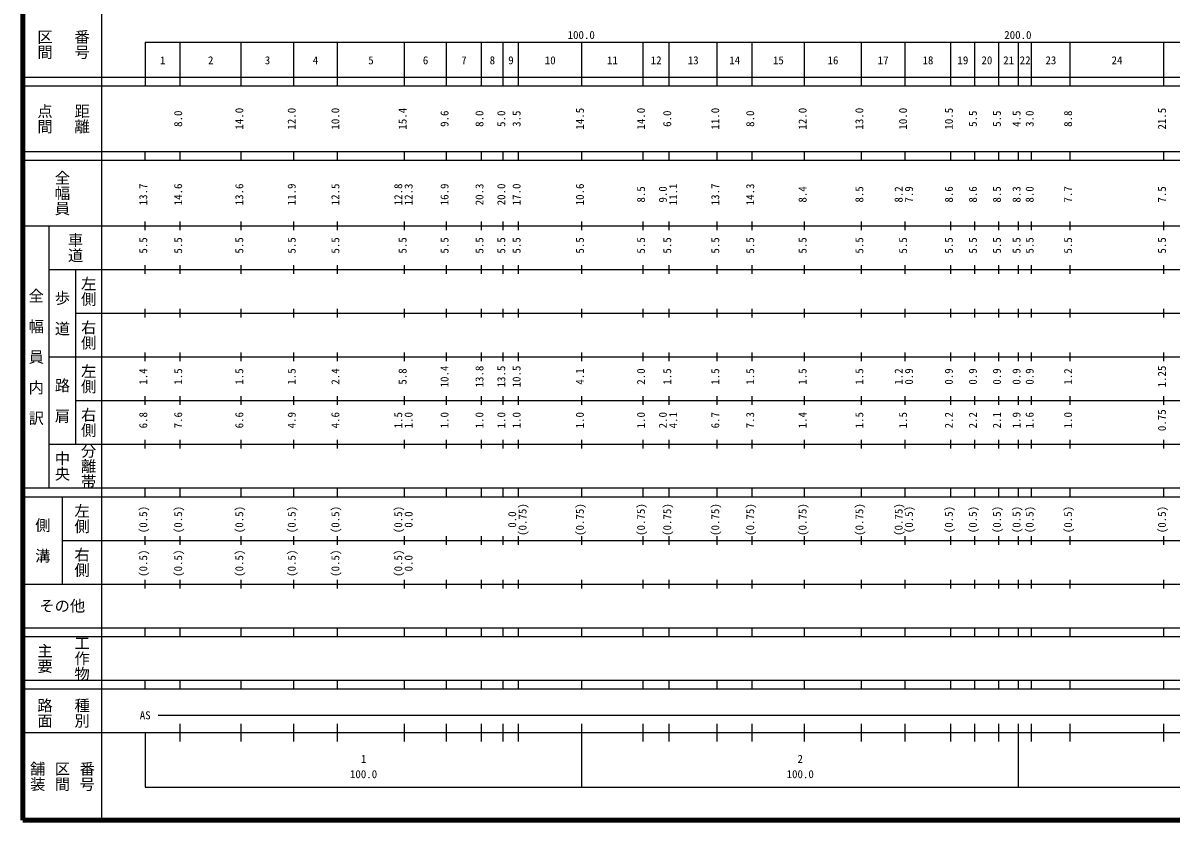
# Model space of a CAD drawing. Units: millimetres on the paper, enlarged 1000 times. Extents: x 40000 to 680000, y 20000 to 380000.
# Drawn here: x 40000 to 302922, y 20000 to 202409 of the extents above; entities that cross this region are included whole.
import ezdxf
from ezdxf.enums import TextEntityAlignment as Align

# ---------------------------------------------------------------- set-up
doc = ezdxf.new("R2010")
doc.units = ezdxf.units.MM
doc.header["$LTSCALE"] = 1000
doc.layers.add('M-TTL', color=2, linetype='Continuous', lineweight=140)
doc.layers.add('M-TTL-BAND', color=7, linetype='Continuous', lineweight=25)
doc.styles.add('@ＭＳ ゴシック', font='')
doc.styles.add('ＭＳ ゴシック', font='')
doc.styles.get('@ＭＳ ゴシック').set_extended_font_data('@MS Gothic')
doc.styles.get('ＭＳ ゴシック').set_extended_font_data('MS Gothic')

msp = doc.modelspace()

# ---------------------------------------------------------------- linework, layer by layer
at = {"layer": 'M-TTL'}
for p, q in [((40000, 380000), (40000, 20000)), ((40000, 20000), (680000, 20000))]:
    msp.add_line(p, q, dxfattribs=at)
at = {"layer": 'M-TTL-BAND'}
for p, q in [((58000, 370000), (58000, 20000)), ((68000, 198000), (579000, 198000)), ((68000, 198000), (68000, 188000)), ((76000, 188000), (76000, 198000)), ((90000, 188000), (90000, 198000)), ((102000, 188000), (102000, 198000)), ((112000, 188000), (112000, 198000)), ((127400, 188000), (127400, 198000)), ((137000, 188000), (137000, 198000)), ((145000, 188000), (145000, 198000)), ((150000, 188000), (150000, 198000)), ((153500, 188000), (153500, 198000)), ((168000, 188000), (168000, 198000)), ((182000, 188000), (182000, 198000)), ((188000, 188000), (188000, 198000)), ((199000, 188000), (199000, 198000)), ((207000, 188000), (207000, 198000)), ((219000, 188000), (219000, 198000)), ((232000, 188000), (232000, 198000)), ((242000, 188000), (242000, 198000)), ((252500, 188000), (252500, 198000)), ((258000, 188000), (258000, 198000)), ((263500, 188000), (263500, 198000)), ((268000, 188000), (268000, 198000)), ((271000, 188000), (271000, 198000)), ((279800, 188000), (279800, 198000)), ((301300, 188000), (301300, 198000)), ((40000, 190000), (579000, 190000)), ((40000, 188000), (579000, 188000)), ((40000, 173000), (579000, 173000)), ((40000, 171000), (579000, 171000)), ((68000, 171000), (68000, 173000)), ((76000, 171000), (76000, 173000)), ((90000, 171000), (90000, 173000)), ((102000, 171000), (102000, 173000)), ((112000, 171000), (112000, 173000)), ((127400, 171000), (127400, 173000)), ((137000, 171000), (137000, 173000)), ((145000, 171000), (145000, 173000)), ((150000, 171000), (150000, 173000)), ((153500, 171000), (153500, 173000)), ((168000, 171000), (168000, 173000)), ((182000, 171000), (182000, 173000)), ((188000, 171000), (188000, 173000)), ((199000, 171000), (199000, 173000)), ((207000, 171000), (207000, 173000)), ((219000, 171000), (219000, 173000)), ((232000, 171000), (232000, 173000)), ((242000, 171000), (242000, 173000)), ((252500, 171000), (252500, 173000)), ((258000, 171000), (258000, 173000)), ((263500, 171000), (263500, 173000)), ((268000, 171000), (268000, 173000)), ((271000, 171000), (271000, 173000)), ((279800, 171000), (279800, 173000)), ((301300, 171000), (301300, 173000)), ((40000, 156000), (579000, 156000)), ((46000, 96000), (46000, 156000)), ((68000, 155000), (68000, 157000)), ((76000, 155000), (76000, 157000)), ((90000, 155000), (90000, 157000)), ((102000, 155000), (102000, 157000)), ((112000, 155000), (112000, 157000)), ((127400, 155000), (127400, 157000)), ((137000, 155000), (137000, 157000)), ((145000, 155000), (145000, 157000)), ((150000, 155000), (150000, 157000)), ((153500, 155000), (153500, 157000)), ((168000, 155000), (168000, 157000)), ((182000, 155000), (182000, 157000)), ((188000, 155000), (188000, 157000)), ((199000, 155000), (199000, 157000)), ((207000, 155000), (207000, 157000)), ((219000, 155000), (219000, 157000)), ((232000, 155000), (232000, 157000)), ((242000, 155000), (242000, 157000)), ((252500, 155000), (252500, 157000)), ((258000, 155000), (258000, 157000)), ((263500, 155000), (263500, 157000)), ((268000, 155000), (268000, 157000)), ((271000, 155000), (271000, 157000)), ((279800, 155000), (279800, 157000)), ((301300, 155000), (301300, 157000)), ((46000, 146000), (579000, 146000)), ((52000, 146000), (52000, 106000)), ((68000, 145000), (68000, 147000)), ((76000, 145000), (76000, 147000)), ((90000, 145000), (90000, 147000)), ((102000, 145000), (102000, 147000)), ((112000, 145000), (112000, 147000)), ((127400, 145000), (127400, 147000)), ((137000, 145000), (137000, 147000)), ((145000, 145000), (145000, 147000)), ((150000, 145000), (150000, 147000)), ((153500, 145000), (153500, 147000)), ((168000, 145000), (168000, 147000)), ((182000, 145000), (182000, 147000)), ((188000, 145000), (188000, 147000)), ((199000, 145000), (199000, 147000)), ((207000, 145000), (207000, 147000)), ((219000, 145000), (219000, 147000)), ((232000, 145000), (232000, 147000)), ((242000, 145000), (242000, 147000)), ((252500, 145000), (252500, 147000)), ((258000, 145000), (258000, 147000)), ((263500, 145000), (263500, 147000)), ((268000, 145000), (268000, 147000)), ((271000, 145000), (271000, 147000)), ((279800, 145000), (279800, 147000)), ((301300, 145000), (301300, 147000)), ((68000, 135000), (68000, 137000)), ((76000, 135000), (76000, 137000)), ((90000, 135000), (90000, 137000)), ((102000, 135000), (102000, 137000)), ((112000, 135000), (112000, 137000)), ((127400, 135000), (127400, 137000)), ((137000, 135000), (137000, 137000)), ((145000, 135000), (145000, 137000)), ((150000, 135000), (150000, 137000)), ((153500, 135000), (153500, 137000)), ((168000, 135000), (168000, 137000)), ((182000, 135000), (182000, 137000)), ((188000, 135000), (188000, 137000)), ((199000, 135000), (199000, 137000)), ((207000, 135000), (207000, 137000)), ((219000, 135000), (219000, 137000)), ((232000, 135000), (232000, 137000)), ((242000, 135000), (242000, 137000)), ((252500, 135000), (252500, 137000)), ((258000, 135000), (258000, 137000)), ((263500, 135000), (263500, 137000)), ((268000, 135000), (268000, 137000)), ((271000, 135000), (271000, 137000)), ((279800, 135000), (279800, 137000)), ((301300, 135000), (301300, 137000)), ((52000, 136000), (579000, 136000)), ((68000, 125000), (68000, 127000)), ((76000, 125000), (76000, 127000)), ((90000, 125000), (90000, 127000)), ((102000, 125000), (102000, 127000)), ((112000, 125000), (112000, 127000)), ((127400, 125000), (127400, 127000)), ((137000, 125000), (137000, 127000)), ((145000, 125000), (145000, 127000)), ((150000, 125000), (150000, 127000)), ((153500, 125000), (153500, 127000)), ((168000, 125000), (168000, 127000)), ((182000, 125000), (182000, 127000)), ((188000, 125000), (188000, 127000)), ((199000, 125000), (199000, 127000)), ((207000, 125000), (207000, 127000)), ((219000, 125000), (219000, 127000)), ((232000, 125000), (232000, 127000)), ((242000, 125000), (242000, 127000)), ((252500, 125000), (252500, 127000)), ((258000, 125000), (258000, 127000)), ((263500, 125000), (263500, 127000)), ((268000, 125000), (268000, 127000)), ((271000, 125000), (271000, 127000)), ((279800, 125000), (279800, 127000)), ((301300, 125000), (301300, 127000)), ((46000, 126000), (579000, 126000)), ((52000, 116000), (579000, 116000)), ((68000, 115000), (68000, 117000)), ((76000, 115000), (76000, 117000)), ((90000, 115000), (90000, 117000)), ((102000, 115000), (102000, 117000)), ((112000, 115000), (112000, 117000)), ((127400, 115000), (127400, 117000)), ((137000, 115000), (137000, 117000)), ((145000, 115000), (145000, 117000)), ((150000, 115000), (150000, 117000)), ((153500, 115000), (153500, 117000)), ((168000, 115000), (168000, 117000)), ((182000, 115000), (182000, 117000)), ((188000, 115000), (188000, 117000)), ((199000, 115000), (199000, 117000)), ((207000, 115000), (207000, 117000)), ((219000, 115000), (219000, 117000)), ((232000, 115000), (232000, 117000)), ((242000, 115000), (242000, 117000)), ((252500, 115000), (252500, 117000)), ((258000, 115000), (258000, 117000)), ((263500, 115000), (263500, 117000)), ((268000, 115000), (268000, 117000)), ((271000, 115000), (271000, 117000)), ((279800, 115000), (279800, 117000)), ((301300, 115000), (301300, 117000)), ((46000, 106000), (579000, 106000)), ((68000, 105000), (68000, 107000)), ((76000, 105000), (76000, 107000)), ((90000, 105000), (90000, 107000)), ((102000, 105000), (102000, 107000)), ((112000, 105000), (112000, 107000)), ((127400, 105000), (127400, 107000)), ((137000, 105000), (137000, 107000)), ((145000, 105000), (145000, 107000)), ((150000, 105000), (150000, 107000)), ((153500, 105000), (153500, 107000)), ((168000, 105000), (168000, 107000)), ((182000, 105000), (182000, 107000)), ((188000, 105000), (188000, 107000)), ((199000, 105000), (199000, 107000)), ((207000, 105000), (207000, 107000)), ((219000, 105000), (219000, 107000)), ((232000, 105000), (232000, 107000)), ((242000, 105000), (242000, 107000)), ((252500, 105000), (252500, 107000)), ((258000, 105000), (258000, 107000)), ((263500, 105000), (263500, 107000)), ((268000, 105000), (268000, 107000)), ((271000, 105000), (271000, 107000)), ((279800, 105000), (279800, 107000)), ((301300, 105000), (301300, 107000)), ((40000, 96000), (579000, 96000)), ((68000, 94000), (68000, 96000)), ((76000, 94000), (76000, 96000)), ((90000, 94000), (90000, 96000)), ((102000, 94000), (102000, 96000)), ((112000, 94000), (112000, 96000)), ((127400, 94000), (127400, 96000)), ((137000, 94000), (137000, 96000)), ((145000, 94000), (145000, 96000)), ((150000, 94000), (150000, 96000)), ((153500, 94000), (153500, 96000)), ((168000, 94000), (168000, 96000)), ((182000, 94000), (182000, 96000)), ((188000, 94000), (188000, 96000)), ((199000, 94000), (199000, 96000)), ((207000, 94000), (207000, 96000)), ((219000, 94000), (219000, 96000)), ((232000, 94000), (232000, 96000)), ((242000, 94000), (242000, 96000)), ((252500, 94000), (252500, 96000)), ((258000, 94000), (258000, 96000)), ((263500, 94000), (263500, 96000)), ((268000, 94000), (268000, 96000)), ((271000, 94000), (271000, 96000)), ((279800, 94000), (279800, 96000)), ((301300, 94000), (301300, 96000)), ((40000, 94000), (579000, 94000)), ((49000, 94000), (49000, 74000)), ((68000, 83000), (68000, 85000)), ((76000, 83000), (76000, 85000)), ((90000, 83000), (90000, 85000)), ((102000, 83000), (102000, 85000)), ((112000, 83000), (112000, 85000)), ((127400, 83000), (127400, 85000)), ((137000, 83000), (137000, 85000)), ((145000, 83000), (145000, 85000)), ((150000, 83000), (150000, 85000)), ((153500, 83000), (153500, 85000)), ((168000, 83000), (168000, 85000)), ((182000, 83000), (182000, 85000)), ((188000, 83000), (188000, 85000)), ((199000, 83000), (199000, 85000)), ((207000, 83000), (207000, 85000)), ((219000, 83000), (219000, 85000)), ((232000, 83000), (232000, 85000)), ((242000, 83000), (242000, 85000)), ((252500, 83000), (252500, 85000)), ((258000, 83000), (258000, 85000)), ((263500, 83000), (263500, 85000)), ((268000, 83000), (268000, 85000)), ((271000, 83000), (271000, 85000)), ((279800, 83000), (279800, 85000)), ((301300, 83000), (301300, 85000)), ((49000, 84000), (579000, 84000)), ((40000, 74000), (579000, 74000)), ((68000, 73000), (68000, 75000)), ((76000, 73000), (76000, 75000)), ((90000, 73000), (90000, 75000)), ((102000, 73000), (102000, 75000)), ((112000, 73000), (112000, 75000)), ((127400, 73000), (127400, 75000)), ((137000, 73000), (137000, 75000)), ((145000, 73000), (145000, 75000)), ((150000, 73000), (150000, 75000)), ((153500, 73000), (153500, 75000)), ((168000, 73000), (168000, 75000)), ((182000, 73000), (182000, 75000)), ((188000, 73000), (188000, 75000)), ((199000, 73000), (199000, 75000)), ((207000, 73000), (207000, 75000)), ((219000, 73000), (219000, 75000)), ((232000, 73000), (232000, 75000)), ((242000, 73000), (242000, 75000)), ((252500, 73000), (252500, 75000)), ((258000, 73000), (258000, 75000)), ((263500, 73000), (263500, 75000)), ((268000, 73000), (268000, 75000)), ((271000, 73000), (271000, 75000)), ((279800, 73000), (279800, 75000)), ((301300, 73000), (301300, 75000)), ((40000, 64000), (579000, 64000)), ((68000, 62000), (68000, 64000)), ((76000, 62000), (76000, 64000)), ((90000, 62000), (90000, 64000)), ((102000, 62000), (102000, 64000)), ((112000, 62000), (112000, 64000)), ((127400, 62000), (127400, 64000)), ((137000, 62000), (137000, 64000)), ((145000, 62000), (145000, 64000)), ((150000, 62000), (150000, 64000)), ((153500, 62000), (153500, 64000)), ((168000, 62000), (168000, 64000)), ((182000, 62000), (182000, 64000)), ((188000, 62000), (188000, 64000)), ((199000, 62000), (199000, 64000)), ((207000, 62000), (207000, 64000)), ((219000, 62000), (219000, 64000)), ((232000, 62000), (232000, 64000)), ((242000, 62000), (242000, 64000)), ((252500, 62000), (252500, 64000)), ((258000, 62000), (258000, 64000)), ((263500, 62000), (263500, 64000)), ((268000, 62000), (268000, 64000)), ((271000, 62000), (271000, 64000)), ((279800, 62000), (279800, 64000)), ((301300, 62000), (301300, 64000)), ((40000, 62000), (579000, 62000)), ((40000, 52000), (579000, 52000)), ((40000, 50000), (579000, 50000)), ((68000, 50000), (68000, 52000)), ((76000, 50000), (76000, 52000)), ((90000, 50000), (90000, 52000)), ((102000, 50000), (102000, 52000)), ((112000, 50000), (112000, 52000)), ((127400, 50000), (127400, 52000)), ((137000, 50000), (137000, 52000)), ((145000, 50000), (145000, 52000)), ((150000, 50000), (150000, 52000)), ((153500, 50000), (153500, 52000)), ((168000, 50000), (168000, 52000)), ((182000, 50000), (182000, 52000)), ((188000, 50000), (188000, 52000)), ((199000, 50000), (199000, 52000)), ((207000, 50000), (207000, 52000)), ((219000, 50000), (219000, 52000)), ((232000, 50000), (232000, 52000)), ((242000, 50000), (242000, 52000)), ((252500, 50000), (252500, 52000)), ((258000, 50000), (258000, 52000)), ((263500, 50000), (263500, 52000)), ((268000, 50000), (268000, 52000)), ((271000, 50000), (271000, 52000)), ((279800, 50000), (279800, 52000)), ((301300, 50000), (301300, 52000)), ((71000, 44000), (464500, 44000)), ((40000, 40000), (579000, 40000)), ((68000, 40000), (68000, 27500)), ((76000, 38000), (76000, 42000)), ((90000, 38000), (90000, 42000)), ((102000, 38000), (102000, 42000)), ((112000, 38000), (112000, 42000)), ((127400, 38000), (127400, 42000)), ((137000, 38000), (137000, 42000)), ((145000, 38000), (145000, 42000)), ((150000, 38000), (150000, 42000)), ((153500, 38000), (153500, 42000)), ((168000, 27500), (168000, 42000)), ((182000, 38000), (182000, 42000)), ((188000, 38000), (188000, 42000)), ((199000, 38000), (199000, 42000)), ((207000, 38000), (207000, 42000)), ((219000, 38000), (219000, 42000)), ((232000, 38000), (232000, 42000)), ((242000, 38000), (242000, 42000)), ((252500, 38000), (252500, 42000)), ((258000, 38000), (258000, 42000)), ((263500, 38000), (263500, 42000)), ((268000, 27500), (268000, 42000)), ((271000, 38000), (271000, 42000)), ((279800, 38000), (279800, 42000)), ((301300, 38000), (301300, 42000)), ((68000, 27500), (579000, 27500))]:
    msp.add_line(p, q, dxfattribs=at)

# ---------------------------------------------------------------- texts
at = {"layer": 'M-TTL-BAND', "style": '@ＭＳ ゴシック'}
for s, p in [('区間', (45000, 197500)), ('番号', (53500, 197500)), ('点間', (45000, 180500)), ('距離', (53500, 180500)), ('全幅員', (49000, 163500)), ('車道', (52000, 151000)), ('左側', (55000, 141000)), ('全\u3000幅\u3000員\u3000内\u3000訳', (43000, 126000)), ('歩\u3000道', (49000, 136000)), ('右側', (55000, 131000)), ('左側', (55000, 121000)), ('路\u3000肩', (49000, 116000)), ('右側', (55000, 111000)), ('分離帯', (55000, 101000)), ('中央', (49000, 101000)), ('左側', (53500, 89000)), ('側\u3000溝', (44500, 84000)), ('右側', (53500, 79000)), ('工作物', (53500, 57000)), ('主要', (45000, 57000)), ('路面', (45000, 44500)), ('種別', (53500, 44500)), ('舗装', (43333, 30000)), ('区間', (49000, 30000)), ('番号', (54667, 30000))]:
    msp.add_text(s, height=2566, rotation=270, dxfattribs=at).set_placement(p, align=Align.MIDDLE_CENTER)
at = {"layer": 'M-TTL-BAND', "style": 'ＭＳ ゴシック'}
for s, p in [('100.0', (167844, 198195)), ('200.0', (267844, 198195)), ('1', (72000, 192405)), ('2', (83000, 192405)), ('3', (96000, 192405)), ('4', (107000, 192405)), ('5', (119700, 192405)), ('6', (132200, 192405)), ('7', (141000, 192405)), ('8', (147500, 192405)), ('9', (151750, 192405)), ('10', (160750, 192405)), ('11', (175000, 192405)), ('12', (185000, 192405)), ('13', (193500, 192405)), ('14', (203000, 192405)), ('15', (213000, 192405)), ('16', (225500, 192405)), ('17', (237000, 192405)), ('18', (247250, 192405)), ('19', (255250, 192405)), ('20', (260750, 192405)), ('21', (265750, 192405)), ('22', (269500, 192405)), ('23', (275400, 192405)), ('24', (290550, 192405)), ('AS', (68000, 42500)), ('1', (118000, 32523)), ('2', (218000, 32523)), ('100.0', (118000, 29033)), ('100.0', (218000, 29033))]:
    msp.add_text(s, height=1833, dxfattribs=at).set_placement(p, align=Align.BOTTOM_CENTER)
for s, p in [('8.0', (77000, 180500)), ('14.0', (91000, 180500)), ('12.0', (103000, 180500)), ('10.0', (113000, 180500)), ('15.4', (128400, 180500)), ('9.6', (138000, 180500)), ('8.0', (146000, 180500)), ('5.0', (151000, 180500)), ('3.5', (154500, 180500)), ('14.5', (169000, 180500)), ('14.0', (183000, 180500)), ('6.0', (189000, 180500)), ('11.0', (200000, 180500)), ('8.0', (208000, 180500)), ('12.0', (220000, 180500)), ('13.0', (233000, 180500)), ('10.0', (243000, 180500)), ('10.5', (253500, 180500)), ('5.5', (259000, 180500)), ('5.5', (264500, 180500)), ('4.5', (269000, 180500)), ('3.0', (272000, 180500)), ('8.8', (280800, 180500)), ('21.5', (302300, 180500)), ('13.7', (69000, 163174)), ('14.6', (77000, 163174)), ('13.6', (91000, 163174)), ('11.9', (103000, 163174)), ('12.5', (113000, 163174)), ('12.8', (127400, 163174)), ('12.3', (129770, 163174)), ('16.9', (138000, 163174)), ('20.3', (146000, 163174)), ('20.0', (151000, 163174)), ('17.0', (154500, 163174)), ('10.6', (169000, 163174)), ('8.5', (183000, 163174)), ('9.0', (188000, 163174)), ('11.1', (190370, 163174)), ('13.7', (200000, 163174)), ('14.3', (208000, 163174)), ('8.4', (220000, 163174)), ('8.5', (233000, 163174)), ('8.2', (242000, 163174)), ('7.9', (244370, 163174)), ('8.6', (253500, 163174)), ('8.6', (259000, 163174)), ('8.5', (264500, 163174)), ('8.3', (269000, 163174)), ('8.0', (272000, 163174)), ('7.7', (280800, 163174)), ('7.5', (302300, 163174)), ('5.5', (69000, 151500)), ('5.5', (77000, 151500)), ('5.5', (91000, 151500)), ('5.5', (103000, 151500)), ('5.5', (113000, 151500)), ('5.5', (128400, 151500)), ('5.5', (138000, 151500)), ('5.5', (146000, 151500)), ('5.5', (151000, 151500)), ('5.5', (154500, 151500)), ('5.5', (169000, 151500)), ('5.5', (183000, 151500)), ('5.5', (189000, 151500)), ('5.5', (200000, 151500)), ('5.5', (208000, 151500)), ('5.5', (220000, 151500)), ('5.5', (233000, 151500)), ('5.5', (243000, 151500)), ('5.5', (253500, 151500)), ('5.5', (259000, 151500)), ('5.5', (264500, 151500)), ('5.5', (269000, 151500)), ('5.5', (272000, 151500)), ('5.5', (280800, 151500)), ('5.5', (302300, 151500)), ('10.4', (138000, 121500)), ('13.8', (146000, 121500)), ('13.5', (151000, 121500)), ('10.5', (154500, 121500)), ('1.25', (302300, 121500)), ('1.4', (69000, 121500)), ('1.5', (77000, 121500)), ('1.5', (91000, 121500)), ('1.5', (103000, 121500)), ('2.4', (113000, 121500)), ('5.8', (128400, 121500)), ('4.1', (169000, 121500)), ('2.0', (183000, 121500)), ('1.5', (189000, 121500)), ('1.5', (200000, 121500)), ('1.5', (208000, 121500)), ('1.5', (220000, 121500)), ('1.5', (233000, 121500)), ('1.2', (242000, 121500)), ('0.9', (244370, 121500)), ('0.9', (253500, 121500)), ('0.9', (259000, 121500)), ('0.9', (264500, 121500)), ('0.9', (269000, 121500)), ('0.9', (272000, 121500)), ('1.2', (280800, 121500)), ('6.8', (69000, 111500)), ('7.6', (77000, 111500)), ('6.6', (91000, 111500)), ('4.9', (103000, 111500)), ('4.6', (113000, 111500)), ('1.5', (127400, 111500)), ('1.0', (129770, 111500)), ('1.0', (138000, 111500)), ('1.0', (146000, 111500)), ('1.0', (151000, 111500)), ('1.0', (154500, 111500)), ('1.0', (169000, 111500)), ('1.0', (183000, 111500)), ('2.0', (188000, 111500)), ('4.1', (190370, 111500)), ('6.7', (200000, 111500)), ('7.3', (208000, 111500)), ('1.4', (220000, 111500)), ('1.5', (233000, 111500)), ('1.5', (243000, 111500)), ('2.2', (253500, 111500)), ('2.2', (259000, 111500)), ('2.1', (264500, 111500)), ('1.9', (269000, 111500)), ('1.6', (272000, 111500)), ('1.0', (280800, 111500)), ('0.75', (302300, 111500)), ('(0.75)', (155870, 88764)), ('(0.75)', (169000, 88764)), ('(0.75)', (183000, 88764)), ('(0.75)', (189000, 88764)), ('(0.75)', (200000, 88764)), ('(0.75)', (208000, 88764)), ('(0.75)', (220000, 88764)), ('(0.75)', (233000, 88764)), ('(0.75)', (242000, 88764)), ('(0.5)', (69000, 88764)), ('(0.5)', (77000, 88764)), ('(0.5)', (91000, 88764)), ('(0.5)', (103000, 88764)), ('(0.5)', (113000, 88764)), ('(0.5)', (127400, 88764)), ('0.0', (129770, 88764)), ('0.0', (153500, 88764)), ('(0.5)', (244370, 88764)), ('(0.5)', (253500, 88764)), ('(0.5)', (259000, 88764)), ('(0.5)', (264500, 88764)), ('(0.5)', (269000, 88764)), ('(0.5)', (272000, 88764)), ('(0.5)', (280800, 88764)), ('(0.5)', (302300, 88764)), ('(0.5)', (69000, 78764)), ('(0.5)', (77000, 78764)), ('(0.5)', (91000, 78764)), ('(0.5)', (103000, 78764)), ('(0.5)', (113000, 78764)), ('(0.5)', (127400, 78764)), ('0.0', (129770, 78764))]:
    msp.add_text(s, height=1833, rotation=90, dxfattribs=at).set_placement(p, align=Align.BOTTOM_CENTER)
msp.add_text('その他', height=2566, dxfattribs=at).set_placement((49000, 69000), align=Align.MIDDLE_CENTER)

doc.saveas('drawing.dxf')
